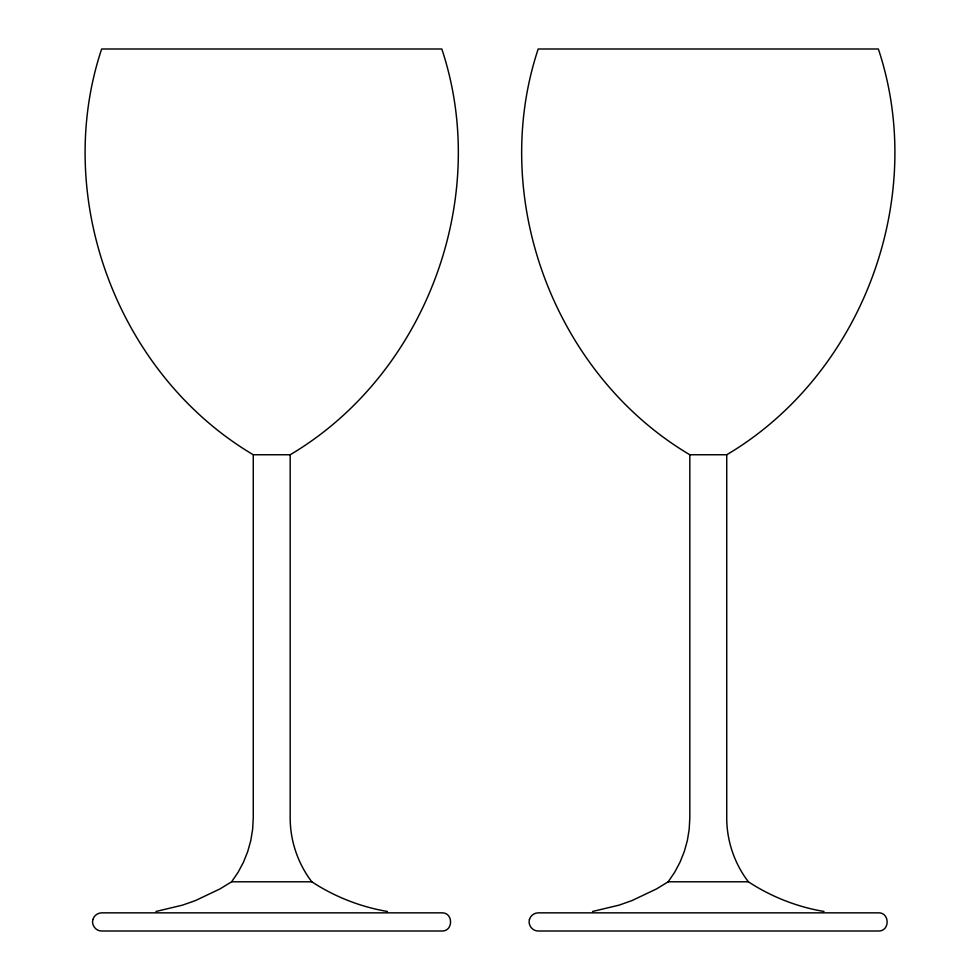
<?xml version="1.0" encoding="UTF-8"?>
<svg xmlns="http://www.w3.org/2000/svg" width="980" height="980" viewBox="0 0 980 980"><rect width="100%" height="100%" fill="white"/><g stroke="black" fill="none" stroke-linecap="round" stroke-linejoin="round"><path stroke-width="1.47" d="M156.004 911.473L182.513 905.14L195.375 900.608L219.998 888.909L231.623 881.792L238.079 872.335L243.457 862.229L247.707 851.608L250.782 840.583L252.644 829.288L253.269 817.859L253.269 454.757C117.833 374.58 51.879 198.352 101.638 49L441.809 49C491.556 198.352 425.602 374.58 290.178 454.757L253.269 454.757M592.569 911.473L619.078 905.14L631.941 900.608L656.551 888.909L668.189 881.792L674.632 872.335L680.01 862.229L684.273 851.608L687.348 840.583L689.197 829.288L689.822 817.859L689.822 454.757C554.398 374.58 488.444 198.352 538.192 49L878.362 49C928.121 198.352 862.167 374.58 726.731 454.757L689.822 454.757M231.623 881.792L311.812 881.792C334.646 896.749 360.53 906.917 387.431 911.473M668.189 881.792L748.377 881.792C771.199 896.749 797.083 906.917 823.996 911.473M748.377 881.792C734.437 863.601 726.719 840.779 726.731 817.859L726.731 454.757M311.812 881.792C297.883 863.601 290.154 840.779 290.178 817.859L290.178 454.757M92.867 919.571C91.263 925.108 95.893 931.11 101.638 931L441.809 931C453.471 931.453 453.471 912.405 441.809 912.846L101.638 912.846C97.62 912.87 93.921 915.7 92.867 919.571M529.421 919.571C527.828 925.108 532.446 931.11 538.192 931L878.362 931C890.036 931.453 890.036 912.405 878.362 912.846L538.192 912.846C534.186 912.87 530.486 915.7 529.421 919.571"/></g></svg>
